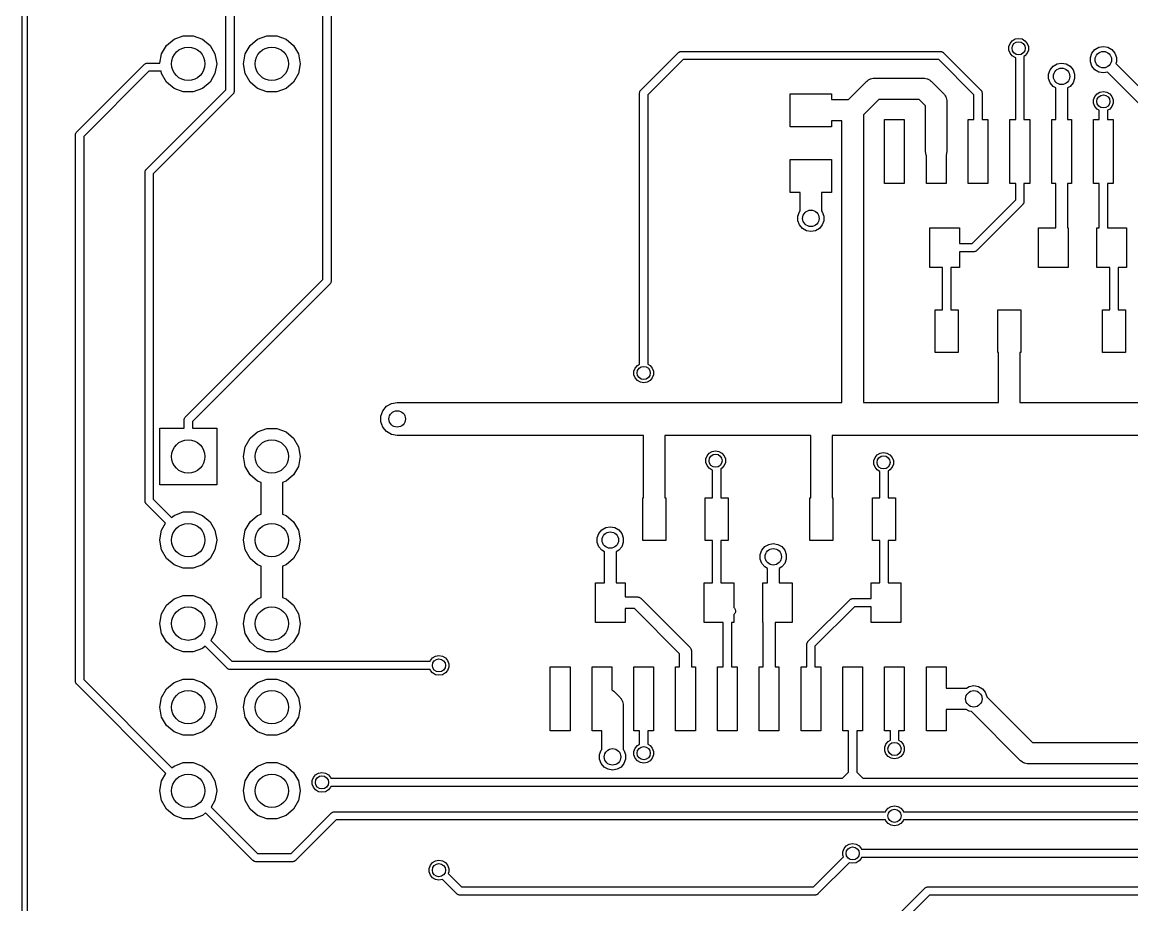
# Model space of a CAD drawing. Extents: x 25 to 125, y -125 to -25.
# Drawn here: x 24.93 to 58.65, y -100.62 to -73.79 of the extents above; entities that cross this region are included whole.
import ezdxf

# ---------------------------------------------------------------- set-up
doc = ezdxf.new("R2010")
doc.units = 0
doc.header["$MEASUREMENT"] = 0
doc.layers.add('BLACK', color=7, linetype='CONTINUOUS')

msp = doc.modelspace()

# ---------------------------------------------------------------- linework, layer by layer
at = {"layer": 'Black'}
for p, q in [((24.925, -125), (24.925, -25)), ((25.075, -25.075), (25.075, -124.925)), ((34.0634, -81.6132), (34.0634, -66.9046)), ((34.3134, -66.8528), (34.3134, -81.665)), ((31.117, -75.8434), (31.117, -68.7588)), ((31.367, -68.707), (31.367, -75.8952)), ((29.1605, -74.7583), (29.3104, -74.4986)), ((29.3104, -74.4986), (29.5402, -74.3058)), ((29.5402, -74.3058), (29.822, -74.2032)), ((29.822, -74.2032), (30.122, -74.2032)), ((30.122, -74.2032), (30.4038, -74.3058)), ((30.4038, -74.3058), (30.6336, -74.4986)), ((30.6336, -74.4986), (30.7835, -74.7583)), ((31.7005, -74.7583), (31.8504, -74.4986)), ((31.8504, -74.4986), (32.0802, -74.3058)), ((32.0802, -74.3058), (32.362, -74.2032)), ((32.362, -74.2032), (32.662, -74.2032)), ((32.662, -74.2032), (32.9438, -74.3058)), ((32.9438, -74.3058), (33.1736, -74.4986)), ((33.1736, -74.4986), (33.3235, -74.7583)), ((54.9121, -74.533), (54.9479, -74.4348)), ((54.9479, -74.4348), (55.0151, -74.3546)), ((55.0151, -74.3546), (55.1057, -74.3024)), ((55.1057, -74.3024), (55.2087, -74.2842)), ((55.2087, -74.2842), (55.3117, -74.3024)), ((55.3117, -74.3024), (55.4022, -74.3546)), ((55.4022, -74.3546), (55.4695, -74.4348)), ((55.4695, -74.4348), (55.5052, -74.533)), ((57.6477, -74.5527), (57.785, -74.5285)), ((57.785, -74.5285), (57.9223, -74.5527)), ((29.1117, -75.035), (29.1605, -74.7583)), ((30.7835, -74.7583), (30.8356, -75.0537)), ((31.6484, -75.0537), (31.7005, -74.7583)), ((33.3235, -74.7583), (33.3756, -75.0537)), ((43.7266, -75.8576), (44.8696, -74.7146)), ((44.8696, -74.7146), (44.8741, -74.7115)), ((44.8741, -74.7115), (44.8777, -74.7072)), ((44.8777, -74.7072), (44.8918, -74.6991)), ((44.8918, -74.6991), (44.9052, -74.6897)), ((44.9052, -74.6897), (44.9105, -74.6883)), ((44.9105, -74.6883), (44.9152, -74.6855)), ((44.9152, -74.6855), (44.9313, -74.6827)), ((44.9313, -74.6827), (44.9471, -74.6785)), ((44.9471, -74.6785), (44.9526, -74.679)), ((44.9526, -74.679), (44.958, -74.678)), ((44.958, -74.678), (52.832, -74.678)), ((52.832, -74.678), (52.8374, -74.679)), ((52.8374, -74.679), (52.8429, -74.6785)), ((52.8429, -74.6785), (52.8587, -74.6827)), ((52.8587, -74.6827), (52.8748, -74.6855)), ((52.8748, -74.6855), (52.8795, -74.6883)), ((52.8795, -74.6883), (52.8848, -74.6897)), ((52.8848, -74.6897), (52.8982, -74.6991)), ((52.8982, -74.6991), (52.9123, -74.7072)), ((52.9123, -74.7072), (52.9159, -74.7115)), ((52.9159, -74.7115), (52.9204, -74.7146)), ((52.9204, -74.7146), (54.0634, -75.8576)), ((54.9121, -74.6376), (54.9121, -74.533)), ((54.9479, -74.7359), (54.9121, -74.6376)), ((55.0151, -74.816), (54.9479, -74.7359)), ((55.1057, -74.8683), (55.0151, -74.816)), ((55.4022, -74.816), (55.37, -74.8346)), ((55.37, -74.8346), (55.37, -76.75)), ((55.4695, -74.7359), (55.4022, -74.816)), ((55.5052, -74.6376), (55.4695, -74.7359)), ((55.5052, -74.533), (55.5052, -74.6376)), ((57.3896, -74.8603), (57.4373, -74.7292)), ((57.3896, -74.9997), (57.3896, -74.8603)), ((57.4373, -74.7292), (57.5269, -74.6224)), ((57.5269, -74.6224), (57.6477, -74.5527)), ((57.9223, -74.5527), (58.0431, -74.6224)), ((58.0431, -74.6224), (58.1327, -74.7292)), ((58.1327, -74.7292), (58.1804, -74.8603)), ((58.1804, -74.8603), (58.1804, -74.9997)), ((26.5816, -77.1276), (28.6376, -75.0716)), ((28.6376, -75.0716), (28.6421, -75.0685)), ((28.6421, -75.0685), (28.6457, -75.0642)), ((28.6457, -75.0642), (28.6598, -75.0561)), ((28.6598, -75.0561), (28.6732, -75.0467)), ((28.6732, -75.0467), (28.6785, -75.0453)), ((28.6785, -75.0453), (28.6832, -75.0425)), ((28.6832, -75.0425), (28.6993, -75.0397)), ((28.6993, -75.0397), (28.7151, -75.0355)), ((28.7151, -75.0355), (28.7206, -75.036)), ((28.7206, -75.036), (28.726, -75.035)), ((28.726, -75.035), (29.1117, -75.035)), ((30.8356, -75.0603), (30.7835, -75.3557)), ((30.8356, -75.0537), (30.8356, -75.0603)), ((31.6484, -75.0603), (31.6484, -75.0537)), ((31.7005, -75.3557), (31.6484, -75.0603)), ((33.3756, -75.0603), (33.3235, -75.3557)), ((33.3756, -75.0537), (33.3756, -75.0603)), ((45.0098, -74.928), (43.94, -75.9978)), ((52.7802, -74.928), (45.0098, -74.928)), ((53.85, -75.9978), (52.7802, -74.928)), ((55.12, -74.8709), (55.1057, -74.8683)), ((55.12, -76.75), (55.12, -74.8709)), ((56.1673, -75.2372), (56.2569, -75.1304)), ((56.2569, -75.1304), (56.3777, -75.0607)), ((56.3777, -75.0607), (56.515, -75.0365)), ((56.515, -75.0365), (56.6523, -75.0607)), ((56.6523, -75.0607), (56.7731, -75.1304)), ((56.7731, -75.1304), (56.8627, -75.2372)), ((57.4373, -75.1308), (57.3896, -74.9997)), ((57.5269, -75.2376), (57.4373, -75.1308)), ((58.1804, -74.9997), (58.1614, -75.0519)), ((58.1614, -75.0519), (59.1823, -76.0727)), ((28.7778, -75.285), (26.795, -77.2678)), ((29.148, -75.285), (28.7778, -75.285)), ((29.1605, -75.3557), (29.148, -75.285)), ((29.3104, -75.6154), (29.1605, -75.3557)), ((30.7835, -75.3557), (30.6336, -75.6154)), ((31.8504, -75.6154), (31.7005, -75.3557)), ((33.3235, -75.3557), (33.1736, -75.6154)), ((50.6489, -75.5488), (50.6836, -75.5245)), ((50.6836, -75.5245), (50.6975, -75.5207)), ((50.6975, -75.5207), (50.7098, -75.5136)), ((50.7098, -75.5136), (50.7517, -75.5062)), ((50.7517, -75.5062), (50.7927, -75.4952)), ((50.7927, -75.4952), (50.8069, -75.4965)), ((50.8069, -75.4965), (50.821, -75.494)), ((50.821, -75.494), (52.324, -75.494)), ((52.324, -75.494), (52.3381, -75.4965)), ((52.3381, -75.4965), (52.3523, -75.4952)), ((52.3523, -75.4952), (52.3933, -75.5062)), ((52.3933, -75.5062), (52.4352, -75.5136)), ((52.4352, -75.5136), (52.4475, -75.5207)), ((52.4475, -75.5207), (52.4614, -75.5245)), ((52.4614, -75.5245), (52.4961, -75.5488)), ((56.1196, -75.3683), (56.1673, -75.2372)), ((56.1196, -75.5077), (56.1196, -75.3683)), ((56.1673, -75.6388), (56.1196, -75.5077)), ((56.8627, -75.2372), (56.9104, -75.3683)), ((56.9104, -75.5077), (56.8627, -75.6388)), ((56.9104, -75.3683), (56.9104, -75.5077)), ((57.6477, -75.3073), (57.5269, -75.2376)), ((57.785, -75.3315), (57.6477, -75.3073)), ((57.9099, -75.3095), (57.785, -75.3315)), ((58.875, -76.2746), (57.9099, -75.3095)), ((28.695, -78.2654), (31.117, -75.8434)), ((29.5402, -75.8082), (29.3104, -75.6154)), ((29.822, -75.9108), (29.5402, -75.8082)), ((30.4038, -75.8082), (30.122, -75.9108)), ((30.6336, -75.6154), (30.4038, -75.8082)), ((32.0802, -75.8082), (31.8504, -75.6154)), ((32.362, -75.9108), (32.0802, -75.8082)), ((32.9438, -75.8082), (32.662, -75.9108)), ((33.1736, -75.6154), (32.9438, -75.8082)), ((43.7111, -75.8798), (43.7192, -75.8657)), ((43.7192, -75.8657), (43.7235, -75.8621)), ((43.7235, -75.8621), (43.7266, -75.8576)), ((50.0354, -76.145), (50.5912, -75.5892)), ((50.5912, -75.5892), (50.6029, -75.581)), ((50.6029, -75.581), (50.6121, -75.57)), ((50.6121, -75.57), (50.6489, -75.5488)), ((52.4961, -75.5488), (52.5329, -75.57)), ((52.5329, -75.57), (52.5421, -75.581)), ((52.5421, -75.581), (52.5538, -75.5892)), ((52.5538, -75.5892), (52.9348, -75.9702)), ((54.0634, -75.8576), (54.0665, -75.8621)), ((54.0665, -75.8621), (54.0708, -75.8657)), ((54.0708, -75.8657), (54.0789, -75.8798)), ((56.2569, -75.7456), (56.1673, -75.6388)), ((56.335, -75.7907), (56.2569, -75.7456)), ((56.335, -76.75), (56.335, -75.7907)), ((56.7731, -75.7456), (56.695, -75.7907)), ((56.695, -75.7907), (56.695, -76.75)), ((56.8627, -75.6388), (56.7731, -75.7456)), ((31.3304, -75.9836), (28.9084, -78.4056)), ((30.122, -75.9108), (29.822, -75.9108)), ((31.3335, -75.9791), (31.3304, -75.9836)), ((31.3378, -75.9755), (31.3335, -75.9791)), ((31.3459, -75.9614), (31.3378, -75.9755)), ((31.3553, -75.948), (31.3459, -75.9614)), ((31.3567, -75.9427), (31.3553, -75.948)), ((31.3595, -75.938), (31.3567, -75.9427)), ((31.3623, -75.9219), (31.3595, -75.938)), ((31.3665, -75.9061), (31.3623, -75.9219)), ((31.367, -75.8952), (31.366, -75.9006)), ((31.366, -75.9006), (31.3665, -75.9061)), ((32.662, -75.9108), (32.362, -75.9108)), ((43.69, -75.946), (43.691, -75.9406)), ((43.69, -84.1847), (43.69, -75.946)), ((43.6905, -75.9351), (43.6947, -75.9193)), ((43.691, -75.9406), (43.6905, -75.9351)), ((43.6947, -75.9193), (43.6975, -75.9032)), ((43.6975, -75.9032), (43.7003, -75.8985)), ((43.7003, -75.8985), (43.7017, -75.8932)), ((43.7017, -75.8932), (43.7111, -75.8798)), ((43.94, -75.9978), (43.94, -84.1847)), ((48.27, -76.97), (48.27, -75.97)), ((48.27, -75.97), (49.52, -75.97)), ((49.52, -75.97), (49.52, -76.145)), ((49.52, -76.145), (50.0354, -76.145)), ((50.9556, -76.144), (50.49, -76.6096)), ((52.1894, -76.144), (50.9556, -76.144)), ((52.38, -76.3346), (52.1894, -76.144)), ((52.9348, -75.9702), (52.943, -75.9819)), ((52.943, -75.9819), (52.954, -75.9911)), ((52.954, -75.9911), (52.9752, -76.0279)), ((52.9752, -76.0279), (52.9995, -76.0626)), ((52.9995, -76.0626), (53.0033, -76.0765)), ((53.0033, -76.0765), (53.0104, -76.0888)), ((53.0104, -76.0888), (53.0178, -76.1307)), ((53.0178, -76.1307), (53.0288, -76.1717)), ((53.0288, -76.1717), (53.0275, -76.1859)), ((53.0275, -76.1859), (53.03, -76.2)), ((53.03, -76.2), (53.03, -77.725)), ((53.85, -76.75), (53.85, -75.9978)), ((54.0789, -75.8798), (54.0883, -75.8932)), ((54.0883, -75.8932), (54.0897, -75.8985)), ((54.0897, -75.8985), (54.0925, -75.9032)), ((54.0925, -75.9032), (54.0953, -75.9193)), ((54.0953, -75.9193), (54.0995, -75.9351)), ((54.0995, -75.9351), (54.099, -75.9406)), ((54.099, -75.9406), (54.1, -75.946)), ((54.1, -75.946), (54.1, -76.75)), ((57.4884, -76.1477), (57.5242, -76.0494)), ((57.4884, -76.2523), (57.4884, -76.1477)), ((57.5242, -76.0494), (57.5914, -75.9693)), ((57.5914, -75.9693), (57.682, -75.917)), ((57.682, -75.917), (57.785, -75.8989)), ((57.785, -75.8989), (57.888, -75.917)), ((57.888, -75.917), (57.9786, -75.9693)), ((57.9786, -75.9693), (58.0458, -76.0494)), ((58.0458, -76.0494), (58.0816, -76.1477)), ((58.0816, -76.1477), (58.0816, -76.2523)), ((52.38, -77.725), (52.38, -76.3346)), ((57.5242, -76.3506), (57.4884, -76.2523)), ((57.5914, -76.4307), (57.5242, -76.3506)), ((57.66, -76.4703), (57.5914, -76.4307)), ((57.66, -76.75), (57.66, -76.4703)), ((57.9786, -76.4307), (57.91, -76.4703)), ((57.91, -76.4703), (57.91, -76.75)), ((58.0458, -76.3506), (57.9786, -76.4307)), ((58.0816, -76.2523), (58.0458, -76.3506)), ((49.84, -76.795), (49.52, -76.795)), ((49.52, -76.795), (49.52, -76.97)), ((49.84, -85.352), (49.84, -76.795)), ((50.49, -76.6096), (50.49, -85.352)), ((51.135, -78.7), (51.135, -76.75)), ((51.135, -76.75), (51.735, -76.75)), ((51.735, -76.75), (51.735, -78.7)), ((53.675, -78.7), (53.675, -76.75)), ((53.675, -76.75), (53.85, -76.75)), ((54.1, -76.75), (54.275, -76.75)), ((54.275, -76.75), (54.275, -78.7)), ((54.945, -78.7), (54.945, -76.75)), ((54.945, -76.75), (55.12, -76.75)), ((55.37, -76.75), (55.545, -76.75)), ((55.545, -76.75), (55.545, -78.7)), ((56.215, -78.7), (56.215, -76.75)), ((56.215, -76.75), (56.335, -76.75)), ((56.695, -76.75), (56.815, -76.75)), ((56.815, -76.75), (56.815, -78.7)), ((57.485, -78.7), (57.485, -76.75)), ((57.485, -76.75), (57.66, -76.75)), ((57.91, -76.75), (58.085, -76.75)), ((58.085, -76.75), (58.085, -78.7)), ((26.545, -77.216), (26.546, -77.2106)), ((26.545, -93.83), (26.545, -77.216)), ((26.5455, -77.2051), (26.5497, -77.1893)), ((26.546, -77.2106), (26.5455, -77.2051)), ((26.5497, -77.1893), (26.5525, -77.1732)), ((26.5525, -77.1732), (26.5553, -77.1685)), ((26.5553, -77.1685), (26.5567, -77.1632)), ((26.5567, -77.1632), (26.5661, -77.1498)), ((26.5661, -77.1498), (26.5742, -77.1357)), ((26.5742, -77.1357), (26.5785, -77.1321)), ((26.5785, -77.1321), (26.5816, -77.1276)), ((49.52, -76.97), (48.27, -76.97)), ((26.795, -77.2678), (26.795, -93.7782)), ((52.3996, -77.8362), (52.38, -77.725)), ((52.405, -77.8455), (52.3996, -77.8362)), ((52.405, -78.7), (52.405, -77.8455)), ((53.0104, -77.8362), (53.005, -77.8455)), ((53.005, -77.8455), (53.005, -78.7)), ((53.03, -77.725), (53.0104, -77.8362)), ((48.27, -78.97), (48.27, -77.97)), ((48.27, -77.97), (49.52, -77.97)), ((49.52, -77.97), (49.52, -78.97)), ((28.6584, -78.3538), (28.6594, -78.3484)), ((28.6584, -88.3464), (28.6584, -78.3538)), ((28.6589, -78.3429), (28.6631, -78.3271)), ((28.6594, -78.3484), (28.6589, -78.3429)), ((28.6631, -78.3271), (28.6659, -78.311)), ((28.6659, -78.311), (28.6687, -78.3063)), ((28.6687, -78.3063), (28.6701, -78.301)), ((28.6701, -78.301), (28.6795, -78.2876)), ((28.6795, -78.2876), (28.6876, -78.2735)), ((28.6876, -78.2735), (28.6919, -78.2699)), ((28.6919, -78.2699), (28.695, -78.2654)), ((28.9084, -78.4056), (28.9084, -88.2946)), ((51.735, -78.7), (51.135, -78.7)), ((53.005, -78.7), (52.405, -78.7)), ((54.275, -78.7), (53.675, -78.7)), ((55.12, -78.7), (54.945, -78.7)), ((55.12, -79.1962), (55.12, -78.7)), ((55.545, -78.7), (55.37, -78.7)), ((55.37, -78.7), (55.37, -79.248)), ((56.335, -78.7), (56.215, -78.7)), ((56.335, -80.045), (56.335, -78.7)), ((56.815, -78.7), (56.695, -78.7)), ((56.695, -78.7), (56.695, -80.045)), ((57.66, -78.7), (57.485, -78.7)), ((57.66, -80.045), (57.66, -78.7)), ((58.085, -78.7), (57.91, -78.7)), ((57.91, -78.7), (57.91, -80.045)), ((48.57, -78.97), (48.27, -78.97)), ((48.57, -79.5281), (48.57, -78.97)), ((49.52, -78.97), (49.22, -78.97)), ((49.22, -78.97), (49.22, -79.5281)), ((53.7962, -80.52), (55.12, -79.1962)), ((55.37, -79.248), (55.369, -79.2534)), ((48.4996, -79.6863), (48.5473, -79.5552)), ((48.5473, -79.5552), (48.57, -79.5281)), ((49.22, -79.5281), (49.2427, -79.5552)), ((49.2427, -79.5552), (49.2904, -79.6863)), ((55.3334, -79.3364), (53.9364, -80.7334)), ((55.3365, -79.3319), (55.3334, -79.3364)), ((55.3408, -79.3283), (55.3365, -79.3319)), ((55.3489, -79.3142), (55.3408, -79.3283)), ((55.3583, -79.3008), (55.3489, -79.3142)), ((55.3597, -79.2955), (55.3583, -79.3008)), ((55.3625, -79.2908), (55.3597, -79.2955)), ((55.3653, -79.2747), (55.3625, -79.2908)), ((55.3695, -79.2589), (55.3653, -79.2747)), ((55.369, -79.2534), (55.3695, -79.2589)), ((48.4996, -79.8257), (48.4996, -79.6863)), ((48.5473, -79.9568), (48.4996, -79.8257)), ((49.2904, -79.8257), (49.2427, -79.9568)), ((49.2904, -79.6863), (49.2904, -79.8257)), ((48.6369, -80.0636), (48.5473, -79.9568)), ((48.7577, -80.1333), (48.6369, -80.0636)), ((48.895, -80.1575), (48.7577, -80.1333)), ((49.0323, -80.1333), (48.895, -80.1575)), ((49.1531, -80.0636), (49.0323, -80.1333)), ((49.2427, -79.9568), (49.1531, -80.0636)), ((52.51, -81.245), (52.51, -80.045)), ((52.51, -80.045), (53.41, -80.045)), ((53.41, -80.045), (53.41, -80.52)), ((55.81, -81.245), (55.81, -80.045)), ((55.81, -80.045), (56.335, -80.045)), ((56.695, -80.045), (56.71, -80.045)), ((56.71, -80.045), (56.71, -81.245)), ((57.59, -81.245), (57.59, -80.045)), ((57.59, -80.045), (57.66, -80.045)), ((57.91, -80.045), (58.49, -80.045)), ((58.49, -80.045), (58.49, -81.245)), ((53.41, -80.52), (53.7962, -80.52)), ((53.848, -80.77), (53.41, -80.77)), ((53.41, -80.77), (53.41, -81.245)), ((53.8534, -80.769), (53.848, -80.77)), ((53.8589, -80.7695), (53.8534, -80.769)), ((53.8747, -80.7653), (53.8589, -80.7695)), ((53.8908, -80.7625), (53.8747, -80.7653)), ((53.8955, -80.7597), (53.8908, -80.7625)), ((53.9008, -80.7583), (53.8955, -80.7597)), ((53.9142, -80.7489), (53.9008, -80.7583)), ((53.9283, -80.7408), (53.9142, -80.7489)), ((53.9319, -80.7365), (53.9283, -80.7408)), ((53.9364, -80.7334), (53.9319, -80.7365)), ((52.9, -81.245), (52.51, -81.245)), ((52.9, -82.535), (52.9, -81.245)), ((53.41, -81.245), (53.15, -81.245)), ((53.15, -81.245), (53.15, -82.535)), ((56.71, -81.245), (55.81, -81.245)), ((57.98, -81.245), (57.59, -81.245)), ((57.98, -82.535), (57.98, -81.245)), ((58.49, -81.245), (58.23, -81.245)), ((58.23, -81.245), (58.23, -82.535)), ((29.8836, -85.793), (34.0634, -81.6132)), ((34.2768, -81.7534), (30.097, -85.9332)), ((34.2799, -81.7489), (34.2768, -81.7534)), ((34.2842, -81.7453), (34.2799, -81.7489)), ((34.2923, -81.7312), (34.2842, -81.7453)), ((34.3017, -81.7178), (34.2923, -81.7312)), ((34.3031, -81.7125), (34.3017, -81.7178)), ((34.3059, -81.7078), (34.3031, -81.7125)), ((34.3087, -81.6917), (34.3059, -81.7078)), ((34.3129, -81.6759), (34.3087, -81.6917)), ((34.3134, -81.665), (34.3124, -81.6704)), ((34.3124, -81.6704), (34.3129, -81.6759)), ((52.675, -83.835), (52.675, -82.535)), ((52.675, -82.535), (52.9, -82.535)), ((53.15, -82.535), (53.375, -82.535)), ((53.375, -82.535), (53.375, -83.835)), ((54.575, -83.835), (54.575, -82.535)), ((54.575, -82.535), (55.275, -82.535)), ((55.275, -82.535), (55.275, -83.835)), ((57.755, -83.835), (57.755, -82.535)), ((57.755, -82.535), (57.98, -82.535)), ((58.23, -82.535), (58.455, -82.535)), ((58.455, -82.535), (58.455, -83.835)), ((53.375, -83.835), (52.675, -83.835)), ((54.6, -83.835), (54.575, -83.835)), ((54.6, -85.352), (54.6, -83.835)), ((55.275, -83.835), (55.25, -83.835)), ((55.25, -83.835), (55.25, -85.352)), ((58.455, -83.835), (57.755, -83.835)), ((43.5184, -84.4027), (43.5542, -84.3044)), ((43.5542, -84.3044), (43.6214, -84.2243)), ((43.6214, -84.2243), (43.69, -84.1847)), ((43.94, -84.1847), (44.0086, -84.2243)), ((44.0086, -84.2243), (44.0758, -84.3044)), ((44.0758, -84.3044), (44.1116, -84.4027)), ((43.5184, -84.5073), (43.5184, -84.4027)), ((43.5542, -84.6056), (43.5184, -84.5073)), ((43.6214, -84.6857), (43.5542, -84.6056)), ((44.0758, -84.6056), (44.0086, -84.6857)), ((44.1116, -84.5073), (44.0758, -84.6056)), ((44.1116, -84.4027), (44.1116, -84.5073)), ((43.712, -84.738), (43.6214, -84.6857)), ((43.815, -84.7561), (43.712, -84.738)), ((43.918, -84.738), (43.815, -84.7561)), ((44.0086, -84.6857), (43.918, -84.738)), ((35.8296, -85.7652), (35.889, -85.602)), ((35.889, -85.602), (36.0006, -85.469)), ((36.0006, -85.469), (36.151, -85.3822)), ((36.151, -85.3822), (36.322, -85.352)), ((36.322, -85.352), (44.323, -85.352)), ((44.323, -85.352), (49.403, -85.352)), ((49.403, -85.352), (49.84, -85.352)), ((50.49, -85.352), (54.6, -85.352)), ((55.25, -85.352), (59.68, -85.352)), ((29.847, -85.8814), (29.848, -85.876)), ((29.847, -86.1314), (29.847, -85.8814)), ((29.8475, -85.8705), (29.8517, -85.8547)), ((29.848, -85.876), (29.8475, -85.8705)), ((29.8517, -85.8547), (29.8545, -85.8386)), ((29.8545, -85.8386), (29.8573, -85.8339)), ((29.8573, -85.8339), (29.8587, -85.8286)), ((29.8587, -85.8286), (29.8681, -85.8152)), ((29.8681, -85.8152), (29.8762, -85.8011)), ((29.8762, -85.8011), (29.8805, -85.7975)), ((29.8805, -85.7975), (29.8836, -85.793)), ((30.097, -85.9332), (30.097, -86.1314)), ((35.8296, -85.9388), (35.8296, -85.7652)), ((35.889, -86.102), (35.8296, -85.9388)), ((29.1084, -87.8586), (29.1084, -86.1314)), ((29.1084, -86.1314), (29.847, -86.1314)), ((30.097, -86.1314), (30.8356, -86.1314)), ((30.8356, -86.1314), (30.8356, -87.8586)), ((31.8504, -86.4366), (32.0802, -86.2438)), ((32.0802, -86.2438), (32.362, -86.1412)), ((32.362, -86.1412), (32.662, -86.1412)), ((32.662, -86.1412), (32.9438, -86.2438)), ((32.9438, -86.2438), (33.1736, -86.4366)), ((36.0006, -86.235), (35.889, -86.102)), ((36.151, -86.3218), (36.0006, -86.235)), ((36.322, -86.352), (36.151, -86.3218)), ((31.7005, -86.6963), (31.8504, -86.4366)), ((33.1736, -86.4366), (33.3235, -86.6963)), ((43.81, -86.352), (36.322, -86.352)), ((43.81, -88.25), (43.81, -86.352)), ((48.89, -86.352), (44.46, -86.352)), ((44.46, -86.352), (44.46, -88.25)), ((48.89, -88.25), (48.89, -86.352)), ((50.038, -86.352), (49.54, -86.352)), ((49.54, -86.352), (49.54, -88.25)), ((54.864, -86.352), (50.038, -86.352)), ((60.071, -86.352), (54.864, -86.352)), ((31.6484, -86.9917), (31.7005, -86.6963)), ((31.6484, -86.9983), (31.6484, -86.9917)), ((31.7005, -87.2937), (31.6484, -86.9983)), ((33.3235, -86.6963), (33.3756, -86.9917)), ((33.3756, -86.9983), (33.3235, -87.2937)), ((33.3756, -86.9917), (33.3756, -86.9983)), ((45.7028, -87.0697), (45.7386, -86.9714)), ((45.7386, -86.9714), (45.8058, -86.8913)), ((45.8058, -86.8913), (45.8964, -86.839)), ((45.8964, -86.839), (45.9994, -86.8209)), ((45.9994, -86.8209), (46.1024, -86.839)), ((46.1024, -86.839), (46.193, -86.8913)), ((46.193, -86.8913), (46.2602, -86.9714)), ((46.2602, -86.9714), (46.296, -87.0697)), ((50.844, -87.0222), (50.9112, -86.9421)), ((50.9112, -86.9421), (51.0018, -86.8898)), ((51.0018, -86.8898), (51.1048, -86.8717)), ((51.1048, -86.8717), (51.2078, -86.8898)), ((51.2078, -86.8898), (51.2984, -86.9421)), ((51.2984, -86.9421), (51.3656, -87.0222)), ((31.8504, -87.5534), (31.7005, -87.2937)), ((33.3235, -87.2937), (33.1736, -87.5534)), ((45.7028, -87.1743), (45.7028, -87.0697)), ((45.7386, -87.2726), (45.7028, -87.1743)), ((45.8058, -87.3527), (45.7386, -87.2726)), ((46.2602, -87.2726), (46.193, -87.3527)), ((46.296, -87.1743), (46.2602, -87.2726)), ((46.296, -87.0697), (46.296, -87.1743)), ((50.8082, -87.1205), (50.844, -87.0222)), ((50.8082, -87.2251), (50.8082, -87.1205)), ((50.844, -87.3234), (50.8082, -87.2251)), ((50.9112, -87.4035), (50.844, -87.3234)), ((51.3656, -87.3234), (51.2984, -87.4035)), ((51.3656, -87.0222), (51.4014, -87.1205)), ((51.4014, -87.2251), (51.3656, -87.3234)), ((51.4014, -87.1205), (51.4014, -87.2251)), ((32.0802, -87.7462), (31.8504, -87.5534)), ((33.1736, -87.5534), (32.9438, -87.7462)), ((45.8964, -87.405), (45.8058, -87.3527)), ((45.91, -87.4074), (45.8964, -87.405)), ((45.91, -88.25), (45.91, -87.4074)), ((46.193, -87.3527), (46.16, -87.3717)), ((46.16, -87.3717), (46.16, -88.25)), ((50.99, -87.449), (50.9112, -87.4035)), ((50.99, -88.25), (50.99, -87.449)), ((51.2984, -87.4035), (51.24, -87.4372)), ((51.24, -87.4372), (51.24, -88.25)), ((30.8356, -87.8586), (29.1084, -87.8586)), ((32.187, -87.7851), (32.0802, -87.7462)), ((32.187, -88.7449), (32.187, -87.7851)), ((32.9438, -87.7462), (32.837, -87.7851)), ((32.837, -87.7851), (32.837, -88.7449)), ((28.6594, -88.3518), (28.6584, -88.3464)), ((28.6589, -88.3573), (28.6594, -88.3518)), ((28.9084, -88.2946), (29.4627, -88.8489)), ((43.785, -89.55), (43.785, -88.25)), ((43.785, -88.25), (43.81, -88.25)), ((44.46, -88.25), (44.485, -88.25)), ((44.485, -88.25), (44.485, -89.55)), ((45.685, -89.55), (45.685, -88.25)), ((45.685, -88.25), (45.91, -88.25)), ((46.16, -88.25), (46.385, -88.25)), ((46.385, -88.25), (46.385, -89.55)), ((48.865, -89.55), (48.865, -88.25)), ((48.865, -88.25), (48.89, -88.25)), ((49.54, -88.25), (49.565, -88.25)), ((49.565, -88.25), (49.565, -89.55)), ((50.765, -89.55), (50.765, -88.25)), ((50.765, -88.25), (50.99, -88.25)), ((51.24, -88.25), (51.465, -88.25)), ((51.465, -88.25), (51.465, -89.55)), ((28.6631, -88.3731), (28.6589, -88.3573)), ((28.6659, -88.3892), (28.6631, -88.3731)), ((28.6687, -88.3939), (28.6659, -88.3892)), ((28.6701, -88.3992), (28.6687, -88.3939)), ((28.6795, -88.4126), (28.6701, -88.3992)), ((28.6876, -88.4267), (28.6795, -88.4126)), ((28.6919, -88.4303), (28.6876, -88.4267)), ((28.695, -88.4348), (28.6919, -88.4303)), ((29.2835, -89.0233), (28.695, -88.4348)), ((29.5402, -88.7838), (29.822, -88.6812)), ((29.822, -88.6812), (30.122, -88.6812)), ((30.122, -88.6812), (30.4038, -88.7838)), ((29.1605, -89.2363), (29.2835, -89.0233)), ((29.4627, -88.8489), (29.5402, -88.7838)), ((30.4038, -88.7838), (30.6336, -88.9766)), ((30.6336, -88.9766), (30.7835, -89.2363)), ((31.7005, -89.2363), (31.8504, -88.9766)), ((31.8504, -88.9766), (32.0802, -88.7838)), ((32.0802, -88.7838), (32.187, -88.7449)), ((32.837, -88.7449), (32.9438, -88.7838)), ((32.9438, -88.7838), (33.1736, -88.9766)), ((33.1736, -88.9766), (33.3235, -89.2363)), ((29.1084, -89.5317), (29.1605, -89.2363)), ((30.7835, -89.2363), (30.8356, -89.5317)), ((31.6484, -89.5317), (31.7005, -89.2363)), ((33.3235, -89.2363), (33.3756, -89.5317)), ((42.4036, -89.4653), (42.4513, -89.3342)), ((42.4513, -89.3342), (42.5409, -89.2274)), ((42.5409, -89.2274), (42.6617, -89.1577)), ((42.6617, -89.1577), (42.799, -89.1335)), ((42.799, -89.1335), (42.9363, -89.1577)), ((42.9363, -89.1577), (43.0571, -89.2274)), ((43.0571, -89.2274), (43.1467, -89.3342)), ((43.1467, -89.3342), (43.1944, -89.4653)), ((29.1084, -89.5383), (29.1084, -89.5317)), ((29.1605, -89.8337), (29.1084, -89.5383)), ((30.8356, -89.5383), (30.7835, -89.8337)), ((30.8356, -89.5317), (30.8356, -89.5383)), ((31.6484, -89.5383), (31.6484, -89.5317)), ((31.7005, -89.8337), (31.6484, -89.5383)), ((33.3756, -89.5383), (33.3235, -89.8337)), ((33.3756, -89.5317), (33.3756, -89.5383)), ((42.4036, -89.6047), (42.4036, -89.4653)), ((42.4513, -89.7358), (42.4036, -89.6047)), ((43.1944, -89.6047), (43.1467, -89.7358)), ((43.1944, -89.4653), (43.1944, -89.6047)), ((44.485, -89.55), (43.785, -89.55)), ((45.91, -89.55), (45.685, -89.55)), ((45.91, -90.84), (45.91, -89.55)), ((46.385, -89.55), (46.16, -89.55)), ((46.16, -89.55), (46.16, -90.84)), ((47.4939, -89.7354), (47.6147, -89.6657)), ((47.6147, -89.6657), (47.752, -89.6415)), ((47.752, -89.6415), (47.8893, -89.6657)), ((47.8893, -89.6657), (48.0101, -89.7354)), ((49.565, -89.55), (48.865, -89.55)), ((50.99, -89.55), (50.765, -89.55)), ((50.99, -90.84), (50.99, -89.55)), ((51.465, -89.55), (51.24, -89.55)), ((51.24, -89.55), (51.24, -90.84)), ((29.3104, -90.0934), (29.1605, -89.8337)), ((30.7835, -89.8337), (30.6336, -90.0934)), ((31.8504, -90.0934), (31.7005, -89.8337)), ((33.3235, -89.8337), (33.1736, -90.0934)), ((42.5409, -89.8426), (42.4513, -89.7358)), ((42.619, -89.8877), (42.5409, -89.8426)), ((42.619, -90.84), (42.619, -89.8877)), ((43.0571, -89.8426), (42.979, -89.8877)), ((42.979, -89.8877), (42.979, -90.84)), ((43.1467, -89.7358), (43.0571, -89.8426)), ((47.3566, -89.9733), (47.4043, -89.8422)), ((47.3566, -90.1127), (47.3566, -89.9733)), ((47.4043, -89.8422), (47.4939, -89.7354)), ((48.0101, -89.7354), (48.0997, -89.8422)), ((48.0997, -89.8422), (48.1474, -89.9733)), ((48.1474, -89.9733), (48.1474, -90.1127)), ((29.5402, -90.2862), (29.3104, -90.0934)), ((29.822, -90.3888), (29.5402, -90.2862)), ((30.4038, -90.2862), (30.122, -90.3888)), ((30.6336, -90.0934), (30.4038, -90.2862)), ((32.0802, -90.2862), (31.8504, -90.0934)), ((32.187, -90.3251), (32.0802, -90.2862)), ((32.187, -91.2849), (32.187, -90.3251)), ((32.9438, -90.2862), (32.837, -90.3251)), ((32.837, -90.3251), (32.837, -91.2849)), ((33.1736, -90.0934), (32.9438, -90.2862)), ((47.4043, -90.2438), (47.3566, -90.1127)), ((47.4939, -90.3506), (47.4043, -90.2438)), ((47.572, -90.3957), (47.4939, -90.3506)), ((48.0101, -90.3506), (47.932, -90.3957)), ((48.0997, -90.2438), (48.0101, -90.3506)), ((48.1474, -90.1127), (48.0997, -90.2438)), ((30.122, -90.3888), (29.822, -90.3888)), ((47.572, -90.84), (47.572, -90.3957)), ((47.932, -90.3957), (47.932, -90.84)), ((42.35, -92.04), (42.35, -90.84)), ((42.35, -90.84), (42.619, -90.84)), ((42.979, -90.84), (43.25, -90.84)), ((43.25, -90.84), (43.25, -91.26)), ((45.65, -92.04), (45.65, -90.84)), ((45.65, -90.84), (45.91, -90.84)), ((46.16, -90.84), (46.55, -90.84)), ((46.55, -90.84), (46.55, -91.5862)), ((47.43, -92.04), (47.43, -90.84)), ((47.43, -90.84), (47.572, -90.84)), ((47.932, -90.84), (48.33, -90.84)), ((48.33, -90.84), (48.33, -92.04)), ((50.73, -91.315), (50.73, -90.84)), ((50.73, -90.84), (50.99, -90.84)), ((51.24, -90.84), (51.63, -90.84)), ((51.63, -90.84), (51.63, -92.04)), ((29.3104, -91.5166), (29.5402, -91.3238)), ((29.5402, -91.3238), (29.822, -91.2212)), ((29.822, -91.2212), (30.122, -91.2212)), ((30.122, -91.2212), (30.4038, -91.3238)), ((30.4038, -91.3238), (30.6336, -91.5166)), ((31.8504, -91.5166), (32.0802, -91.3238)), ((32.0802, -91.3238), (32.187, -91.2849)), ((32.837, -91.2849), (32.9438, -91.3238)), ((32.9438, -91.3238), (33.1736, -91.5166)), ((43.25, -91.26), (43.61, -91.26)), ((43.61, -91.26), (43.6178, -91.2614)), ((43.6178, -91.2614), (43.6257, -91.2607)), ((43.6257, -91.2607), (43.6484, -91.2668)), ((43.6484, -91.2668), (43.6716, -91.2709)), ((43.6716, -91.2709), (43.6784, -91.2748)), ((43.6784, -91.2748), (43.6861, -91.2769)), ((43.6861, -91.2769), (43.7053, -91.2904)), ((43.7053, -91.2904), (43.7257, -91.3021)), ((43.7257, -91.3021), (43.7308, -91.3082)), ((43.7308, -91.3082), (43.7373, -91.3127)), ((43.7373, -91.3127), (45.2123, -92.7877)), ((48.8066, -92.6216), (50.0766, -91.3516)), ((50.0766, -91.3516), (50.0811, -91.3485)), ((50.0811, -91.3485), (50.0847, -91.3442)), ((50.0847, -91.3442), (50.0988, -91.3361)), ((50.0988, -91.3361), (50.1122, -91.3267)), ((50.1122, -91.3267), (50.1175, -91.3253)), ((50.1175, -91.3253), (50.1222, -91.3225)), ((50.1222, -91.3225), (50.1383, -91.3197)), ((50.1383, -91.3197), (50.1541, -91.3155)), ((50.1541, -91.3155), (50.1596, -91.316)), ((50.1596, -91.316), (50.165, -91.315)), ((50.165, -91.315), (50.73, -91.315)), ((29.1605, -91.7763), (29.3104, -91.5166)), ((30.6336, -91.5166), (30.7835, -91.7763)), ((31.7005, -91.7763), (31.8504, -91.5166)), ((33.1736, -91.5166), (33.3235, -91.7763)), ((43.5354, -91.62), (43.25, -91.62)), ((43.25, -91.62), (43.25, -92.04)), ((44.905, -92.9896), (43.5354, -91.62)), ((46.55, -91.5862), (46.5704, -91.6066)), ((46.5704, -91.6066), (46.5953, -91.6422)), ((46.6027, -91.7274), (46.5844, -91.7667)), ((46.5953, -91.6422), (46.6065, -91.6841)), ((46.6065, -91.6841), (46.6027, -91.7274)), ((50.2168, -91.565), (49.02, -92.7618)), ((50.73, -91.565), (50.2168, -91.565)), ((50.73, -92.04), (50.73, -91.565)), ((29.1084, -92.0717), (29.1605, -91.7763)), ((30.7835, -91.7763), (30.8356, -92.0717)), ((31.6484, -92.0717), (31.7005, -91.7763)), ((33.3235, -91.7763), (33.3756, -92.0717)), ((43.25, -92.04), (42.35, -92.04)), ((46.23, -92.04), (45.65, -92.04)), ((46.23, -93.385), (46.23, -92.04)), ((46.55, -92.04), (46.48, -92.04)), ((46.48, -92.04), (46.48, -93.385)), ((46.5537, -91.7974), (46.55, -91.7991)), ((46.55, -91.7991), (46.55, -92.04)), ((46.5844, -91.7667), (46.5537, -91.7974)), ((47.445, -92.04), (47.43, -92.04)), ((47.445, -93.385), (47.445, -92.04)), ((48.33, -92.04), (47.805, -92.04)), ((47.805, -92.04), (47.805, -93.385)), ((51.63, -92.04), (50.73, -92.04)), ((29.1084, -92.0783), (29.1084, -92.0717)), ((29.1605, -92.3737), (29.1084, -92.0783)), ((29.3104, -92.6334), (29.1605, -92.3737)), ((30.7835, -92.3737), (30.6605, -92.5867)), ((30.8356, -92.0783), (30.7835, -92.3737)), ((30.8356, -92.0717), (30.8356, -92.0783)), ((31.6484, -92.0783), (31.6484, -92.0717)), ((31.7005, -92.3737), (31.6484, -92.0783)), ((31.8504, -92.6334), (31.7005, -92.3737)), ((33.3235, -92.3737), (33.1736, -92.6334)), ((33.3756, -92.0783), (33.3235, -92.3737)), ((33.3756, -92.0717), (33.3756, -92.0783)), ((29.5402, -92.8262), (29.3104, -92.6334)), ((30.6605, -92.5867), (31.2938, -93.22)), ((32.0802, -92.8262), (31.8504, -92.6334)), ((33.1736, -92.6334), (32.9438, -92.8262)), ((48.77, -92.71), (48.771, -92.7046)), ((48.77, -93.385), (48.77, -92.71)), ((48.7705, -92.6991), (48.7747, -92.6833)), ((48.771, -92.7046), (48.7705, -92.6991)), ((48.7747, -92.6833), (48.7775, -92.6672)), ((48.7775, -92.6672), (48.7803, -92.6625)), ((48.7803, -92.6625), (48.7817, -92.6572)), ((48.7817, -92.6572), (48.7911, -92.6438)), ((48.7911, -92.6438), (48.7992, -92.6297)), ((48.7992, -92.6297), (48.8035, -92.6261)), ((48.8035, -92.6261), (48.8066, -92.6216)), ((29.822, -92.9288), (29.5402, -92.8262)), ((30.122, -92.9288), (29.822, -92.9288)), ((30.4038, -92.8262), (30.122, -92.9288)), ((30.4813, -92.7611), (30.4038, -92.8262)), ((31.1536, -93.4334), (30.4813, -92.7611)), ((32.362, -92.9288), (32.0802, -92.8262)), ((32.662, -92.9288), (32.362, -92.9288)), ((32.9438, -92.8262), (32.662, -92.9288)), ((37.3984, -93.1143), (37.489, -93.062)), ((37.489, -93.062), (37.592, -93.0439)), ((37.592, -93.0439), (37.695, -93.062)), ((37.695, -93.062), (37.7856, -93.1143)), ((44.905, -93.385), (44.905, -92.9896)), ((45.2123, -92.7877), (45.2168, -92.7942)), ((45.2168, -92.7942), (45.2229, -92.7993)), ((45.2229, -92.7993), (45.2346, -92.8197)), ((45.2346, -92.8197), (45.2481, -92.8389)), ((45.2481, -92.8389), (45.2502, -92.8466)), ((45.2502, -92.8466), (45.2541, -92.8534)), ((45.2541, -92.8534), (45.2582, -92.8766)), ((45.2582, -92.8766), (45.2643, -92.8993)), ((45.2643, -92.8993), (45.2636, -92.9072)), ((45.2636, -92.9072), (45.265, -92.915)), ((45.265, -92.915), (45.265, -93.385)), ((49.02, -92.7618), (49.02, -93.385)), ((31.2938, -93.22), (37.3219, -93.22)), ((37.3219, -93.22), (37.3312, -93.1944)), ((37.3312, -93.1944), (37.3984, -93.1143)), ((37.7856, -93.1143), (37.8528, -93.1944)), ((37.8528, -93.1944), (37.8886, -93.2927)), ((37.8886, -93.3973), (37.8528, -93.4956)), ((37.8886, -93.2927), (37.8886, -93.3973)), ((40.975, -95.335), (40.975, -93.385)), ((40.975, -93.385), (41.575, -93.385)), ((41.575, -93.385), (41.575, -95.335)), ((42.245, -95.335), (42.245, -93.385)), ((42.245, -93.385), (42.845, -93.385)), ((42.845, -93.385), (42.845, -94.0904)), ((43.515, -95.335), (43.515, -93.385)), ((43.515, -93.385), (44.115, -93.385)), ((44.115, -93.385), (44.115, -95.335)), ((44.785, -95.335), (44.785, -93.385)), ((44.785, -93.385), (44.905, -93.385)), ((45.265, -93.385), (45.385, -93.385)), ((45.385, -93.385), (45.385, -95.335)), ((46.055, -95.335), (46.055, -93.385)), ((46.055, -93.385), (46.23, -93.385)), ((46.48, -93.385), (46.655, -93.385)), ((46.655, -93.385), (46.655, -95.335)), ((47.325, -95.335), (47.325, -93.385)), ((47.325, -93.385), (47.445, -93.385)), ((47.805, -93.385), (47.925, -93.385)), ((47.925, -93.385), (47.925, -95.335)), ((48.595, -95.335), (48.595, -93.385)), ((48.595, -93.385), (48.77, -93.385)), ((49.02, -93.385), (49.195, -93.385)), ((49.195, -93.385), (49.195, -95.335)), ((49.865, -95.335), (49.865, -93.385)), ((49.865, -93.385), (50.465, -93.385)), ((50.465, -93.385), (50.465, -95.335)), ((51.135, -95.335), (51.135, -93.385)), ((51.135, -93.385), (51.735, -93.385)), ((51.735, -93.385), (51.735, -95.335)), ((52.405, -95.335), (52.405, -93.385)), ((52.405, -93.385), (53.005, -93.385)), ((53.005, -93.385), (53.005, -94.035)), ((31.1581, -93.4365), (31.1536, -93.4334)), ((31.1617, -93.4408), (31.1581, -93.4365)), ((31.1758, -93.4489), (31.1617, -93.4408)), ((31.1892, -93.4583), (31.1758, -93.4489)), ((31.1945, -93.4597), (31.1892, -93.4583)), ((31.1992, -93.4625), (31.1945, -93.4597)), ((31.2153, -93.4653), (31.1992, -93.4625)), ((31.2311, -93.4695), (31.2153, -93.4653)), ((31.2366, -93.469), (31.2311, -93.4695)), ((31.242, -93.47), (31.2366, -93.469)), ((37.3219, -93.47), (31.242, -93.47)), ((37.3312, -93.4956), (37.3219, -93.47)), ((37.3984, -93.5757), (37.3312, -93.4956)), ((37.489, -93.628), (37.3984, -93.5757)), ((37.592, -93.6461), (37.489, -93.628)), ((37.695, -93.628), (37.592, -93.6461)), ((37.7856, -93.5757), (37.695, -93.628)), ((37.8528, -93.4956), (37.7856, -93.5757)), ((26.546, -93.8354), (26.545, -93.83)), ((26.5455, -93.8409), (26.546, -93.8354)), ((26.5497, -93.8567), (26.5455, -93.8409)), ((26.5525, -93.8728), (26.5497, -93.8567)), ((26.5553, -93.8775), (26.5525, -93.8728)), ((26.5567, -93.8828), (26.5553, -93.8775)), ((26.5661, -93.8962), (26.5567, -93.8828)), ((26.5742, -93.9103), (26.5661, -93.8962)), ((26.5785, -93.9139), (26.5742, -93.9103)), ((26.5816, -93.9184), (26.5785, -93.9139)), ((29.2919, -96.6287), (26.5816, -93.9184)), ((26.795, -93.7782), (29.4752, -96.4584)), ((29.1605, -94.3163), (29.3104, -94.0566)), ((29.3104, -94.0566), (29.5402, -93.8638)), ((29.5402, -93.8638), (29.822, -93.7612)), ((29.822, -93.7612), (30.122, -93.7612)), ((30.122, -93.7612), (30.4038, -93.8638)), ((30.4038, -93.8638), (30.6336, -94.0566)), ((30.6336, -94.0566), (30.7835, -94.3163)), ((31.7005, -94.3163), (31.8504, -94.0566)), ((31.8504, -94.0566), (32.0802, -93.8638)), ((32.0802, -93.8638), (32.362, -93.7612)), ((32.362, -93.7612), (32.662, -93.7612)), ((32.662, -93.7612), (32.9438, -93.8638)), ((32.9438, -93.8638), (33.1736, -94.0566)), ((33.1736, -94.0566), (33.3235, -94.3163)), ((53.005, -94.035), (53.6218, -94.035)), ((53.6218, -94.035), (53.7107, -93.9837)), ((53.7107, -93.9837), (53.848, -93.9595)), ((53.848, -93.9595), (53.9853, -93.9837)), ((53.9853, -93.9837), (54.1061, -94.0534)), ((54.1061, -94.0534), (54.1957, -94.1602)), ((29.1084, -94.6117), (29.1605, -94.3163)), ((30.7835, -94.3163), (30.8356, -94.6117)), ((31.6484, -94.6117), (31.7005, -94.3163)), ((33.3235, -94.3163), (33.3756, -94.6117)), ((42.845, -94.0904), (42.9018, -94.1302)), ((42.9018, -94.1302), (43.0968, -94.3252)), ((43.0968, -94.3252), (43.105, -94.3369)), ((43.105, -94.3369), (43.116, -94.3461)), ((43.116, -94.3461), (43.1372, -94.3829)), ((43.1372, -94.3829), (43.1616, -94.4177)), ((43.1616, -94.4177), (43.1653, -94.4315)), ((54.1957, -94.1602), (54.2434, -94.2913)), ((54.2434, -94.2913), (54.2434, -94.2968)), ((54.2434, -94.2968), (55.6336, -95.687)), ((29.1084, -94.6183), (29.1084, -94.6117)), ((29.1605, -94.9137), (29.1084, -94.6183)), ((30.8356, -94.6183), (30.7835, -94.9137)), ((30.8356, -94.6117), (30.8356, -94.6183)), ((31.6484, -94.6183), (31.6484, -94.6117)), ((31.7005, -94.9137), (31.6484, -94.6183)), ((33.3756, -94.6183), (33.3235, -94.9137)), ((33.3756, -94.6117), (33.3756, -94.6183)), ((43.1653, -94.4315), (43.1724, -94.4439)), ((43.1724, -94.4439), (43.1798, -94.4857)), ((43.1798, -94.4857), (43.1908, -94.5267)), ((43.1908, -94.5267), (43.1895, -94.5409)), ((43.1895, -94.5409), (43.192, -94.555)), ((43.192, -94.555), (43.192, -95.8981)), ((53.6183, -94.685), (53.005, -94.685)), ((53.005, -94.685), (53.005, -95.335)), ((53.7107, -94.7383), (53.6183, -94.685)), ((53.7775, -94.7501), (53.7107, -94.7383)), ((55.2692, -96.2418), (53.7775, -94.7501)), ((29.3104, -95.1734), (29.1605, -94.9137)), ((30.7835, -94.9137), (30.6336, -95.1734)), ((31.8504, -95.1734), (31.7005, -94.9137)), ((33.3235, -94.9137), (33.1736, -95.1734)), ((29.5402, -95.3662), (29.3104, -95.1734)), ((29.822, -95.4688), (29.5402, -95.3662)), ((30.4038, -95.3662), (30.122, -95.4688)), ((30.6336, -95.1734), (30.4038, -95.3662)), ((32.0802, -95.3662), (31.8504, -95.1734)), ((32.362, -95.4688), (32.0802, -95.3662)), ((32.9438, -95.3662), (32.662, -95.4688)), ((33.1736, -95.1734), (32.9438, -95.3662)), ((41.575, -95.335), (40.975, -95.335)), ((42.542, -95.335), (42.245, -95.335)), ((42.542, -95.8981), (42.542, -95.335)), ((43.69, -95.335), (43.515, -95.335)), ((43.69, -95.7417), (43.69, -95.335)), ((44.115, -95.335), (43.94, -95.335)), ((43.94, -95.335), (43.94, -95.7417)), ((45.385, -95.335), (44.785, -95.335)), ((46.655, -95.335), (46.055, -95.335)), ((47.925, -95.335), (47.325, -95.335)), ((49.195, -95.335), (48.595, -95.335)), ((50.04, -95.335), (49.865, -95.335)), ((50.04, -96.5952), (50.04, -95.335)), ((50.465, -95.335), (50.29, -95.335)), ((50.29, -95.335), (50.29, -96.5952)), ((51.31, -95.335), (51.135, -95.335)), ((51.31, -95.6147), (51.31, -95.335)), ((51.735, -95.335), (51.56, -95.335)), ((51.56, -95.335), (51.56, -95.6147)), ((53.005, -95.335), (52.405, -95.335)), ((30.122, -95.4688), (29.822, -95.4688)), ((32.662, -95.4688), (32.362, -95.4688)), ((43.6214, -95.7813), (43.69, -95.7417)), ((43.94, -95.7417), (44.0086, -95.7813)), ((51.1384, -95.8327), (51.1742, -95.7344)), ((51.1742, -95.7344), (51.2414, -95.6543)), ((51.2414, -95.6543), (51.31, -95.6147)), ((51.56, -95.6147), (51.6286, -95.6543)), ((51.6286, -95.6543), (51.6958, -95.7344)), ((51.6958, -95.7344), (51.7316, -95.8327)), ((55.6336, -95.687), (61.27, -95.687)), ((42.4716, -96.0563), (42.5193, -95.9252)), ((42.4716, -96.1957), (42.4716, -96.0563)), ((42.5193, -95.9252), (42.542, -95.8981)), ((43.192, -95.8981), (43.2147, -95.9252)), ((43.2147, -95.9252), (43.2624, -96.0563)), ((43.2624, -96.0563), (43.2624, -96.1957)), ((43.5184, -95.9597), (43.5542, -95.8614)), ((43.5184, -96.0643), (43.5184, -95.9597)), ((43.5542, -96.1626), (43.5184, -96.0643)), ((43.5542, -95.8614), (43.6214, -95.7813)), ((44.0086, -95.7813), (44.0758, -95.8614)), ((44.0758, -95.8614), (44.1116, -95.9597)), ((44.1116, -96.0643), (44.0758, -96.1626)), ((44.1116, -95.9597), (44.1116, -96.0643)), ((51.1384, -95.9373), (51.1384, -95.8327)), ((51.1742, -96.0356), (51.1384, -95.9373)), ((51.2414, -96.1157), (51.1742, -96.0356)), ((51.6958, -96.0356), (51.6286, -96.1157)), ((51.7316, -95.9373), (51.6958, -96.0356)), ((51.7316, -95.8327), (51.7316, -95.9373)), ((29.4752, -96.4584), (29.5402, -96.4038)), ((29.5402, -96.4038), (29.822, -96.3012)), ((29.822, -96.3012), (30.122, -96.3012)), ((30.122, -96.3012), (30.4038, -96.4038)), ((30.4038, -96.4038), (30.6336, -96.5966)), ((31.8504, -96.5966), (32.0802, -96.4038)), ((32.0802, -96.4038), (32.362, -96.3012)), ((32.362, -96.3012), (32.662, -96.3012)), ((32.662, -96.3012), (32.9438, -96.4038)), ((32.9438, -96.4038), (33.1736, -96.5966)), ((42.5193, -96.3268), (42.4716, -96.1957)), ((42.6089, -96.4336), (42.5193, -96.3268)), ((42.7297, -96.5033), (42.6089, -96.4336)), ((43.1251, -96.4336), (43.0043, -96.5033)), ((43.2147, -96.3268), (43.1251, -96.4336)), ((43.2624, -96.1957), (43.2147, -96.3268)), ((43.6214, -96.2427), (43.5542, -96.1626)), ((43.712, -96.295), (43.6214, -96.2427)), ((43.815, -96.3131), (43.712, -96.295)), ((43.918, -96.295), (43.815, -96.3131)), ((44.0086, -96.2427), (43.918, -96.295)), ((44.0758, -96.1626), (44.0086, -96.2427)), ((51.332, -96.168), (51.2414, -96.1157)), ((51.435, -96.1861), (51.332, -96.168)), ((51.538, -96.168), (51.435, -96.1861)), ((51.6286, -96.1157), (51.538, -96.168)), ((55.2809, -96.25), (55.2692, -96.2418)), ((55.2901, -96.261), (55.2809, -96.25)), ((55.3269, -96.2822), (55.2901, -96.261)), ((55.3616, -96.3066), (55.3269, -96.2822)), ((55.3755, -96.3103), (55.3616, -96.3066)), ((55.3878, -96.3174), (55.3755, -96.3103)), ((55.4297, -96.3248), (55.3878, -96.3174)), ((55.4707, -96.3358), (55.4297, -96.3248)), ((55.4849, -96.3345), (55.4707, -96.3358)), ((55.499, -96.337), (55.4849, -96.3345)), ((61.3671, -96.337), (55.499, -96.337)), ((29.1605, -96.8563), (29.2919, -96.6287)), ((30.6336, -96.5966), (30.7835, -96.8563)), ((31.7005, -96.8563), (31.8504, -96.5966)), ((33.1736, -96.5966), (33.3235, -96.8563)), ((33.7394, -96.8487), (33.7752, -96.7504)), ((33.7752, -96.7504), (33.8424, -96.6703)), ((33.8424, -96.6703), (33.933, -96.618)), ((33.933, -96.618), (34.036, -96.5999)), ((34.036, -96.5999), (34.139, -96.618)), ((34.139, -96.618), (34.2296, -96.6703)), ((34.2296, -96.6703), (34.2968, -96.7504)), ((34.2968, -96.7504), (34.3061, -96.776)), ((34.3061, -96.776), (49.8592, -96.776)), ((42.867, -96.5275), (42.7297, -96.5033)), ((43.0043, -96.5033), (42.867, -96.5275)), ((49.8592, -96.776), (50.04, -96.5952)), ((50.29, -96.5952), (50.4708, -96.776)), ((50.4708, -96.776), (60.829, -96.776)), ((29.1084, -97.1517), (29.1605, -96.8563)), ((30.7835, -96.8563), (30.8356, -97.1517)), ((31.6484, -97.1517), (31.7005, -96.8563)), ((33.3235, -96.8563), (33.3756, -97.1517)), ((33.7394, -96.9533), (33.7394, -96.8487)), ((33.7752, -97.0516), (33.7394, -96.9533)), ((33.8424, -97.1317), (33.7752, -97.0516)), ((34.2968, -97.0516), (34.2296, -97.1317)), ((34.3061, -97.026), (34.2968, -97.0516)), ((49.911, -97.026), (34.3061, -97.026)), ((50.165, -97.026), (49.911, -97.026)), ((50.419, -97.026), (50.165, -97.026)), ((60.7873, -97.026), (50.419, -97.026)), ((29.1084, -97.1583), (29.1084, -97.1517)), ((29.1605, -97.4537), (29.1084, -97.1583)), ((29.3104, -97.7134), (29.1605, -97.4537)), ((30.7835, -97.4537), (30.6689, -97.6521)), ((30.8356, -97.1583), (30.7835, -97.4537)), ((30.8356, -97.1517), (30.8356, -97.1583)), ((31.6484, -97.1583), (31.6484, -97.1517)), ((31.7005, -97.4537), (31.6484, -97.1583)), ((31.8504, -97.7134), (31.7005, -97.4537)), ((33.3235, -97.4537), (33.1736, -97.7134)), ((33.3756, -97.1583), (33.3235, -97.4537)), ((33.3756, -97.1517), (33.3756, -97.1583)), ((33.933, -97.184), (33.8424, -97.1317)), ((34.036, -97.2021), (33.933, -97.184)), ((34.139, -97.184), (34.036, -97.2021)), ((34.2296, -97.1317), (34.139, -97.184)), ((29.5402, -97.9062), (29.3104, -97.7134)), ((30.6689, -97.6521), (32.0788, -99.062)), ((32.0802, -97.9062), (31.8504, -97.7134)), ((33.1736, -97.7134), (32.9438, -97.9062)), ((34.3742, -97.7995), (34.3903, -97.7967)), ((34.3903, -97.7967), (34.4061, -97.7925)), ((34.4061, -97.7925), (34.4116, -97.793)), ((34.4116, -97.793), (34.417, -97.792)), ((34.417, -97.792), (51.1649, -97.792)), ((51.1649, -97.792), (51.1742, -97.7664)), ((51.1742, -97.7664), (51.2414, -97.6863)), ((51.2414, -97.6863), (51.332, -97.634)), ((51.332, -97.634), (51.435, -97.6159)), ((51.435, -97.6159), (51.538, -97.634)), ((51.538, -97.634), (51.6286, -97.6863)), ((51.6286, -97.6863), (51.6958, -97.7664)), ((51.6958, -97.7664), (51.7051, -97.792)), ((51.7051, -97.792), (70.2149, -97.792)), ((29.822, -98.0088), (29.5402, -97.9062)), ((30.122, -98.0088), (29.822, -98.0088)), ((30.4038, -97.9062), (30.122, -98.0088)), ((30.4939, -97.8306), (30.4038, -97.9062)), ((31.9386, -99.2754), (30.4939, -97.8306)), ((32.362, -98.0088), (32.0802, -97.9062)), ((32.662, -98.0088), (32.362, -98.0088)), ((32.9438, -97.9062), (32.662, -98.0088)), ((33.0952, -99.062), (34.3286, -97.8286)), ((34.4688, -98.042), (33.2354, -99.2754)), ((34.3286, -97.8286), (34.3331, -97.8255)), ((34.3331, -97.8255), (34.3367, -97.8212)), ((34.3367, -97.8212), (34.3508, -97.8131)), ((34.3508, -97.8131), (34.3642, -97.8037)), ((34.3642, -97.8037), (34.3695, -97.8023)), ((34.3695, -97.8023), (34.3742, -97.7995)), ((51.1649, -98.042), (34.4688, -98.042)), ((51.1742, -98.0676), (51.1649, -98.042)), ((51.2414, -98.1477), (51.1742, -98.0676)), ((51.6958, -98.0676), (51.6286, -98.1477)), ((51.7051, -98.042), (51.6958, -98.0676)), ((70.2149, -98.042), (51.7051, -98.042)), ((51.332, -98.2), (51.2414, -98.1477)), ((51.435, -98.2181), (51.332, -98.2)), ((51.538, -98.2), (51.435, -98.2181)), ((51.6286, -98.1477), (51.538, -98.2)), ((49.9714, -98.8293), (50.062, -98.777)), ((50.062, -98.777), (50.165, -98.7589)), ((50.165, -98.7589), (50.268, -98.777)), ((50.268, -98.777), (50.3586, -98.8293)), ((32.0788, -99.062), (33.0952, -99.062)), ((49.8684, -99.0077), (49.9042, -98.9094)), ((49.8684, -99.1123), (49.8684, -99.0077)), ((49.8864, -99.1618), (49.8684, -99.1123)), ((49.9042, -98.9094), (49.9714, -98.8293)), ((50.3586, -98.8293), (50.4258, -98.9094)), ((50.4258, -98.9094), (50.4351, -98.935)), ((50.4351, -98.935), (68.9449, -98.935)), ((31.9431, -99.2785), (31.9386, -99.2754)), ((31.9467, -99.2828), (31.9431, -99.2785)), ((31.9608, -99.2909), (31.9467, -99.2828)), ((31.9742, -99.3003), (31.9608, -99.2909)), ((31.9795, -99.3017), (31.9742, -99.3003)), ((31.9842, -99.3045), (31.9795, -99.3017)), ((32.0003, -99.3073), (31.9842, -99.3045)), ((32.0161, -99.3115), (32.0003, -99.3073)), ((32.0216, -99.311), (32.0161, -99.3115)), ((32.027, -99.312), (32.0216, -99.311)), ((33.147, -99.312), (32.027, -99.312)), ((33.1524, -99.311), (33.147, -99.312)), ((33.1579, -99.3115), (33.1524, -99.311)), ((33.1737, -99.3073), (33.1579, -99.3115)), ((33.1898, -99.3045), (33.1737, -99.3073)), ((33.1945, -99.3017), (33.1898, -99.3045)), ((33.1998, -99.3003), (33.1945, -99.3017)), ((33.2132, -99.2909), (33.1998, -99.3003)), ((33.2273, -99.2828), (33.2132, -99.2909)), ((33.2309, -99.2785), (33.2273, -99.2828)), ((33.2354, -99.2754), (33.2309, -99.2785)), ((37.2954, -99.5157), (37.3312, -99.4174)), ((37.3312, -99.4174), (37.3984, -99.3373)), ((37.3984, -99.3373), (37.489, -99.285)), ((37.489, -99.285), (37.592, -99.2669)), ((37.592, -99.2669), (37.695, -99.285)), ((37.695, -99.285), (37.7856, -99.3373)), ((37.7856, -99.3373), (37.8528, -99.4174)), ((37.8528, -99.4174), (37.8886, -99.5157)), ((48.9702, -100.078), (49.8864, -99.1618)), ((50.06, -99.3418), (49.1104, -100.291)), ((50.062, -99.343), (50.06, -99.3418)), ((50.165, -99.3611), (50.062, -99.343)), ((50.268, -99.343), (50.165, -99.3611)), ((50.3586, -99.2907), (50.268, -99.343)), ((50.4258, -99.2106), (50.3586, -99.2907)), ((50.4351, -99.185), (50.4258, -99.2106)), ((68.9449, -99.185), (50.4351, -99.185)), ((37.2954, -99.6203), (37.2954, -99.5157)), ((37.3312, -99.7186), (37.2954, -99.6203)), ((37.3984, -99.7987), (37.3312, -99.7186)), ((37.489, -99.851), (37.3984, -99.7987)), ((37.8886, -99.6203), (37.8706, -99.6698)), ((37.8706, -99.6698), (38.2788, -100.078)), ((37.8886, -99.5157), (37.8886, -99.6203)), ((37.592, -99.8691), (37.489, -99.851)), ((37.695, -99.851), (37.592, -99.8691)), ((37.697, -99.8498), (37.695, -99.851)), ((38.1386, -100.291), (37.697, -99.8498)), ((38.2788, -100.078), (48.9702, -100.078)), ((51.3832, -101.094), (52.3626, -100.115)), ((52.3626, -100.115), (52.3671, -100.111)), ((52.3671, -100.111), (52.3707, -100.107)), ((52.3707, -100.107), (52.3848, -100.099)), ((52.3848, -100.099), (52.3982, -100.09)), ((52.3982, -100.09), (52.4035, -100.088)), ((52.4035, -100.088), (52.4082, -100.086)), ((52.4082, -100.086), (52.4243, -100.083)), ((52.4243, -100.083), (52.4401, -100.078)), ((52.4401, -100.078), (52.4456, -100.079)), ((52.4456, -100.079), (52.451, -100.078)), ((52.451, -100.078), (70.231, -100.078)), ((38.1431, -100.295), (38.1386, -100.291)), ((38.1467, -100.299), (38.1431, -100.295)), ((38.1608, -100.307), (38.1467, -100.299)), ((38.1742, -100.316), (38.1608, -100.307)), ((38.1795, -100.318), (38.1742, -100.316)), ((38.1842, -100.32), (38.1795, -100.318)), ((38.2003, -100.323), (38.1842, -100.32)), ((38.2161, -100.328), (38.2003, -100.323)), ((38.2216, -100.327), (38.2161, -100.328)), ((38.227, -100.328), (38.2216, -100.327)), ((49.022, -100.328), (38.227, -100.328)), ((49.0274, -100.327), (49.022, -100.328)), ((49.0329, -100.328), (49.0274, -100.327)), ((49.0487, -100.323), (49.0329, -100.328)), ((49.0648, -100.32), (49.0487, -100.323)), ((49.0695, -100.318), (49.0648, -100.32)), ((49.0748, -100.316), (49.0695, -100.318)), ((49.0882, -100.307), (49.0748, -100.316)), ((49.1023, -100.299), (49.0882, -100.307)), ((49.1059, -100.295), (49.1023, -100.299)), ((49.1104, -100.291), (49.1059, -100.295)), ((52.5028, -100.328), (51.56, -101.271)), ((70.1792, -100.328), (52.5028, -100.328))]:
    msp.add_line(p, q, dxfattribs=at)
for centre, radius in [((55.2087, -74.5853), 0.2), ((29.972, -75.057), 0.508), ((29.972, -75.057), 0.508), ((32.512, -75.057), 0.508), ((32.512, -75.057), 0.508), ((57.785, -74.93), 0.25), ((56.515, -75.438), 0.25), ((57.785, -76.2), 0.2), ((48.895, -79.756), 0.25), ((43.815, -84.455), 0.2), ((36.322, -85.852), 0.25), ((29.972, -86.995), 0.508), ((29.972, -86.995), 0.508), ((32.512, -86.995), 0.508), ((32.512, -86.995), 0.508), ((45.9994, -87.122), 0.2), ((51.1048, -87.1728), 0.2), ((29.972, -89.535), 0.508), ((29.972, -89.535), 0.508), ((32.512, -89.535), 0.508), ((32.512, -89.535), 0.508), ((42.799, -89.535), 0.25), ((47.752, -90.043), 0.25), ((29.972, -92.075), 0.508), ((29.972, -92.075), 0.508), ((32.512, -92.075), 0.508), ((32.512, -92.075), 0.508), ((37.592, -93.345), 0.2), ((29.972, -94.615), 0.508), ((29.972, -94.615), 0.508), ((32.512, -94.615), 0.508), ((32.512, -94.615), 0.508), ((53.848, -94.361), 0.25), ((51.435, -95.885), 0.2), ((42.867, -96.126), 0.25), ((43.815, -96.012), 0.2), ((29.972, -97.155), 0.508), ((29.972, -97.155), 0.508), ((32.512, -97.155), 0.508), ((32.512, -97.155), 0.508), ((34.036, -96.901), 0.2), ((51.435, -97.917), 0.2), ((50.165, -99.06), 0.2), ((37.592, -99.568), 0.2)]:
    msp.add_circle(centre, radius, dxfattribs=at)

doc.saveas('drawing.dxf')
